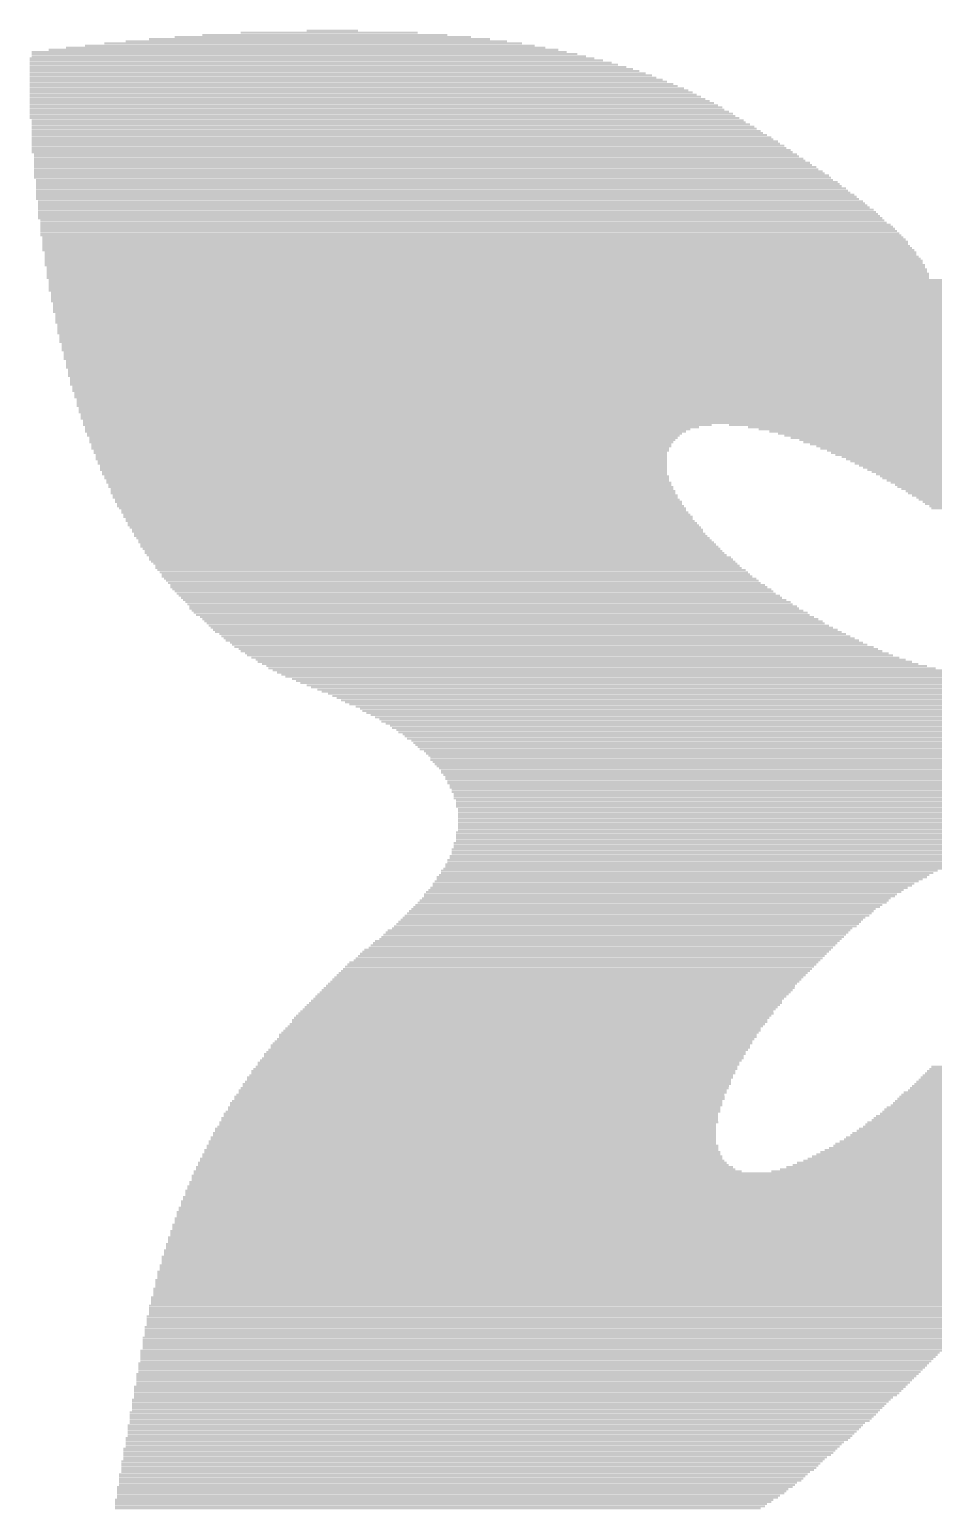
# Model space of a CAD drawing. Extents: x -5.1 to 70.5, y -0.2 to 53.5.
# Drawn here: x 54.225 to 55.302, y 27.385 to 29.148 of the extents above; entities that cross this region are included whole.
import ezdxf

# ---------------------------------------------------------------- set-up
doc = ezdxf.new("R2010")
doc.units = 0
doc.layers.add('21', color=253, linetype='CONTINUOUS')

# ---------------------------------------------------------------- blocks, each defined once
blk = doc.blocks.new('RECT')
blk.add_solid([(-0.5, -0.5), (0.5, -0.5), (-0.5, 0.5), (0.5, 0.5)])

msp = doc.modelspace()

# ---------------------------------------------------------------- block references
at = {"layer": '21'}
for p, xscale, yscale in [((54.5744, 29.1388), 0.353, 0.0026), ((54.5769, 29.1413), 0.292, 0.0024), ((54.582, 29.1439), 0.2108, 0.0026), ((54.5858, 29.1464), 0.061, 0.0024), ((54.5464, 29.121), 0.6374, 0.0024), ((54.5515, 29.1235), 0.607, 0.0024), ((54.554, 29.1261), 0.5714, 0.0026), ((54.5591, 29.1286), 0.5358, 0.0024), ((54.5629, 29.1312), 0.4978, 0.0026), ((54.5667, 29.1337), 0.4546, 0.0024), ((54.5706, 29.1362), 0.4064, 0.0024), ((54.5616, 29.1134), 0.673, 0.0026), ((54.5667, 29.1108), 0.6832, 0.0024), ((54.5718, 29.1083), 0.6934, 0.0024), ((54.5756, 29.1058), 0.701, 0.0026), ((54.5807, 29.1032), 0.7112, 0.0024), ((54.5528, 29.1185), 0.6502, 0.0026), ((54.5579, 29.1159), 0.6604, 0.0024), ((54.5845, 29.1007), 0.7188, 0.0026), ((54.5883, 29.0981), 0.7264, 0.0024), ((54.5921, 29.0956), 0.734, 0.0024), ((54.5959, 29.0931), 0.7416, 0.0026), ((54.5985, 29.0905), 0.7468, 0.0024), ((54.6023, 29.088), 0.7544, 0.0026), ((54.6048, 29.0854), 0.7594, 0.0024), ((54.6086, 29.0829), 0.767, 0.0024), ((54.6112, 29.0804), 0.7722, 0.0026), ((54.615, 29.0778), 0.7798, 0.0024), ((54.6175, 29.0753), 0.7848, 0.0026), ((54.6201, 29.0727), 0.79, 0.0024), ((54.6226, 29.0702), 0.795, 0.0024), ((54.6251, 29.0677), 0.8, 0.0026), ((54.6277, 29.0651), 0.8052, 0.0024), ((54.6302, 29.0626), 0.8102, 0.0026), ((54.6328, 29.06), 0.8154, 0.0024), ((54.6353, 29.0575), 0.8204, 0.0024), ((54.6378, 29.055), 0.8254, 0.0026), ((54.6391, 29.0524), 0.828, 0.0024), ((54.6417, 29.0499), 0.8332, 0.0026), ((54.6442, 29.0473), 0.8382, 0.0024), ((54.6455, 29.0448), 0.8408, 0.0024), ((54.648, 29.0423), 0.8458, 0.0026), ((54.6518, 29.0397), 0.8482, 0.0024), ((54.6531, 29.0372), 0.8508, 0.0026), ((54.6557, 29.0346), 0.856, 0.0024), ((54.6582, 29.0321), 0.861, 0.0024), ((54.6595, 29.0296), 0.8636, 0.0026), ((54.662, 29.027), 0.8686, 0.0024), ((54.6633, 29.0245), 0.8712, 0.0026), ((54.6658, 29.0219), 0.8762, 0.0024), ((54.6684, 29.0194), 0.8814, 0.0024), ((54.6696, 29.0169), 0.8838, 0.0026), ((54.6722, 29.0143), 0.889, 0.0024), ((54.6734, 29.0118), 0.8914, 0.0026), ((54.676, 29.0092), 0.8966, 0.0024), ((54.6772, 29.0067), 0.899, 0.0024), ((54.6798, 29.0042), 0.9042, 0.0026), ((54.6811, 29.0016), 0.9068, 0.0024), ((54.6848, 28.9991), 0.9092, 0.0026), ((54.6861, 28.9965), 0.9118, 0.0024), ((54.6887, 28.994), 0.917, 0.0024), ((54.6899, 28.9915), 0.9194, 0.0026), ((54.6925, 28.9889), 0.9246, 0.0024), ((54.6937, 28.9864), 0.927, 0.0026), ((54.6963, 28.9838), 0.9322, 0.0024), ((54.6975, 28.9813), 0.9346, 0.0024), ((54.7001, 28.9788), 0.9398, 0.0026), ((54.7014, 28.9762), 0.9424, 0.0024), ((54.7039, 28.9737), 0.9474, 0.0026), ((54.7052, 28.9711), 0.95, 0.0024), ((54.7077, 28.9686), 0.9498, 0.0024), ((54.7103, 28.9661), 0.955, 0.0026), ((54.7115, 28.9635), 0.9574, 0.0024), ((54.7128, 28.961), 0.96, 0.0026), ((54.7154, 28.9584), 0.9652, 0.0024), ((54.7166, 28.9559), 0.9676, 0.0024), ((54.7179, 28.9534), 0.9702, 0.0026), ((54.7204, 28.9508), 0.9752, 0.0024), ((54.7217, 28.9483), 0.9778, 0.0026), ((54.723, 28.9457), 0.9804, 0.0024), ((54.7268, 28.9432), 0.983, 0.0024), ((54.728, 28.9407), 0.9854, 0.0026), ((54.7293, 28.9381), 0.988, 0.0024), ((54.7306, 28.9356), 0.9906, 0.0026), ((54.7331, 28.933), 0.9956, 0.0024), ((54.7344, 28.9305), 0.9982, 0.0024), ((54.7357, 28.928), 1.0008, 0.0026), ((54.7369, 28.9254), 1.0032, 0.0024), ((54.7382, 28.9229), 1.0058, 0.0026), ((54.7407, 28.9203), 1.0058, 0.0024), ((54.742, 28.9178), 1.0084, 0.0024), ((54.7445, 28.9153), 1.0134, 0.0026), ((54.7458, 28.9127), 1.016, 0.0024), ((54.7471, 28.9102), 1.0186, 0.0026), ((54.7483, 28.9076), 1.021, 0.0024), ((54.7496, 28.9051), 1.0236, 0.0024), ((54.7509, 28.9026), 1.0262, 0.0026), ((54.7534, 28.9), 1.026, 0.0024), ((54.7547, 28.8975), 1.0286, 0.0026), ((54.756, 28.8949), 1.0312, 0.0024), ((54.756, 28.8924), 1.0312, 0.0024), ((54.7573, 28.8899), 1.0338, 0.0026), ((54.7585, 28.8873), 1.0362, 0.0024), ((54.7598, 28.8848), 1.0388, 0.0026), ((54.7623, 28.8822), 1.0388, 0.0024), ((54.7623, 28.8797), 1.0388, 0.0024), ((54.7636, 28.8772), 1.0414, 0.0026), ((54.7649, 28.8746), 1.044, 0.0024), ((54.7661, 28.8721), 1.0464, 0.0026), ((54.7661, 28.8695), 1.0464, 0.0024), ((54.7674, 28.867), 1.049, 0.0024), ((54.7687, 28.8645), 1.0464, 0.0026), ((54.77, 28.8619), 1.049, 0.0024), ((54.77, 28.8594), 1.049, 0.0026), ((54.7712, 28.8568), 1.0514, 0.0024), ((54.7712, 28.8543), 1.0514, 0.0024), ((54.7712, 28.8518), 1.0514, 0.0026), ((54.9604, 28.8492), 1.4248, 0.0024), ((54.9604, 28.8467), 1.4248, 0.0026), ((54.9592, 28.8441), 1.4224, 0.0024), ((54.9579, 28.8416), 1.4198, 0.0024), ((54.9579, 28.8391), 1.4198, 0.0026), ((54.9566, 28.8365), 1.4172, 0.0024), ((54.9579, 28.834), 1.4148, 0.0026), ((54.9566, 28.8314), 1.4122, 0.0024), ((54.9566, 28.8289), 1.4122, 0.0024), ((54.9566, 28.8264), 1.4122, 0.0026), ((54.9553, 28.8238), 1.4096, 0.0024), ((54.9566, 28.8213), 1.407, 0.0026), ((54.9554, 28.8187), 1.4046, 0.0024), ((54.9554, 28.8162), 1.4046, 0.0024), ((54.9541, 28.8137), 1.402, 0.0026), ((54.9541, 28.8111), 1.402, 0.0024), ((54.9541, 28.8086), 1.397, 0.0026), ((54.9541, 28.806), 1.397, 0.0024), ((54.9541, 28.8035), 1.397, 0.0024), ((54.9528, 28.801), 1.3944, 0.0026), ((54.9528, 28.7984), 1.3944, 0.0024), ((54.9528, 28.7959), 1.3892, 0.0026), ((54.9528, 28.7933), 1.3892, 0.0024), ((54.9528, 28.7908), 1.3892, 0.0024), ((54.9516, 28.7883), 1.3868, 0.0026), ((54.9516, 28.7857), 1.3868, 0.0024), ((54.9516, 28.7832), 1.3818, 0.0026), ((54.9516, 28.7806), 1.3818, 0.0024), ((54.9516, 28.7781), 1.3818, 0.0024), ((54.9503, 28.7756), 1.3792, 0.0026), ((54.9515, 28.773), 1.3766, 0.0024), ((54.9515, 28.7705), 1.3766, 0.0026), ((54.9503, 28.7679), 1.3742, 0.0024), ((54.9503, 28.7654), 1.3742, 0.0024), ((54.9516, 28.7629), 1.3716, 0.0026), ((54.9503, 28.7603), 1.369, 0.0024), ((54.9503, 28.7578), 1.369, 0.0026), ((54.9503, 28.7552), 1.369, 0.0024), ((54.9503, 28.7527), 1.364, 0.0024), ((54.9503, 28.7502), 1.364, 0.0026), ((54.9503, 28.7476), 1.364, 0.0024), ((54.949, 28.7451), 1.3614, 0.0026), ((54.9503, 28.7425), 1.3588, 0.0024), ((54.9503, 28.74), 1.3588, 0.0024), ((54.9503, 28.7375), 1.3588, 0.0026), ((54.949, 28.7349), 1.3562, 0.0024), ((54.9503, 28.7324), 1.3538, 0.0026), ((54.9503, 28.7298), 1.3538, 0.0024), ((54.949, 28.7273), 1.3512, 0.0024), ((54.949, 28.7248), 1.3512, 0.0026), ((54.9503, 28.7222), 1.3488, 0.0024), ((54.9503, 28.7197), 1.3488, 0.0026), ((54.949, 28.7171), 1.3462, 0.0024), ((54.9503, 28.7146), 1.3436, 0.0024), ((54.9503, 28.7121), 1.3436, 0.0026), ((54.9503, 28.7095), 1.3436, 0.0024), ((54.9503, 28.707), 1.3386, 0.0026), ((54.9503, 28.7044), 1.3386, 0.0024), ((54.9503, 28.7019), 1.3386, 0.0024), ((54.949, 28.6994), 1.336, 0.0026), ((54.9503, 28.6968), 1.3334, 0.0024), ((54.9503, 28.6943), 1.3334, 0.0026), ((54.9503, 28.6917), 1.3334, 0.0024), ((54.9503, 28.6892), 1.3284, 0.0024), ((54.9503, 28.6867), 1.3284, 0.0026), ((54.9503, 28.6841), 1.3284, 0.0024), ((54.9515, 28.6816), 1.3258, 0.0026), ((54.9515, 28.679), 1.3258, 0.0024), ((54.6632, 28.6765), 0.7492, 0.0024), ((54.6569, 28.674), 0.7314, 0.0026), ((54.6518, 28.6714), 0.7212, 0.0024), ((54.6493, 28.6689), 0.7162, 0.0026), ((54.648, 28.6663), 0.7086, 0.0024), ((54.6467, 28.6638), 0.706, 0.0024), ((54.6468, 28.6613), 0.701, 0.0026), ((55.3351, 28.6765), 0.5536, 0.0024), ((55.3465, 28.674), 0.5308, 0.0026), ((55.3529, 28.6714), 0.5182, 0.0024), ((55.3592, 28.6689), 0.5054, 0.0026), ((55.3643, 28.6663), 0.4952, 0.0024), ((55.3668, 28.6638), 0.485, 0.0024), ((55.3706, 28.6613), 0.4774, 0.0026), ((54.6455, 28.6587), 0.6984, 0.0024), ((54.6442, 28.6562), 0.6958, 0.0026), ((54.6442, 28.6536), 0.6908, 0.0024), ((54.6442, 28.6511), 0.6908, 0.0024), ((54.6429, 28.6486), 0.6882, 0.0026), ((54.6442, 28.646), 0.6858, 0.0024), ((54.6429, 28.6435), 0.6832, 0.0026), ((55.3757, 28.6587), 0.4672, 0.0024), ((55.3783, 28.6562), 0.4622, 0.0026), ((55.3821, 28.6536), 0.4546, 0.0024), ((55.3846, 28.6511), 0.4444, 0.0024), ((55.3872, 28.6486), 0.4394, 0.0026), ((55.391, 28.646), 0.4318, 0.0024), ((55.3935, 28.6435), 0.4266, 0.0026), ((54.6442, 28.6409), 0.6806, 0.0024), ((54.6442, 28.6384), 0.6806, 0.0024), ((54.6442, 28.6359), 0.6806, 0.0026), ((54.6455, 28.6333), 0.6782, 0.0024), ((54.6455, 28.6308), 0.6782, 0.0026), ((54.6468, 28.6282), 0.6756, 0.0024), ((54.6468, 28.6257), 0.6756, 0.0024), ((55.3961, 28.6409), 0.4216, 0.0024), ((55.3999, 28.6384), 0.414, 0.0024), ((55.4012, 28.6359), 0.4064, 0.0026), ((55.4037, 28.6333), 0.4014, 0.0024), ((55.4062, 28.6308), 0.3962, 0.0026), ((55.4088, 28.6282), 0.3912, 0.0024), ((55.4113, 28.6257), 0.386, 0.0024), ((54.6468, 28.6232), 0.6756, 0.0026), ((54.648, 28.6206), 0.673, 0.0024), ((54.648, 28.6181), 0.673, 0.0026), ((54.6505, 28.6155), 0.673, 0.0024), ((54.6505, 28.613), 0.673, 0.0024), ((54.6518, 28.6105), 0.6704, 0.0026), ((54.6531, 28.6079), 0.673, 0.0024), ((55.4139, 28.6232), 0.381, 0.0026), ((55.4164, 28.6206), 0.376, 0.0024), ((55.4189, 28.6181), 0.3708, 0.0026), ((55.4202, 28.6155), 0.3632, 0.0024), ((55.4214, 28.613), 0.3606, 0.0024), ((55.424, 28.6105), 0.3556, 0.0026), ((55.4265, 28.6079), 0.3504, 0.0024), ((54.6544, 28.6054), 0.6706, 0.0026), ((54.6556, 28.6028), 0.673, 0.0024), ((54.6569, 28.6003), 0.6704, 0.0024), ((54.6582, 28.5978), 0.673, 0.0026), ((54.6582, 28.5952), 0.673, 0.0024), ((54.6607, 28.5927), 0.673, 0.0026), ((54.6607, 28.5901), 0.673, 0.0024), ((55.4291, 28.6054), 0.3454, 0.0026), ((55.4303, 28.6028), 0.3428, 0.0024), ((55.4329, 28.6003), 0.3378, 0.0024), ((55.4354, 28.5978), 0.3326, 0.0026), ((55.4367, 28.5952), 0.3302, 0.0024), ((55.4392, 28.5927), 0.325, 0.0026), ((55.4418, 28.5901), 0.32, 0.0024), ((54.6632, 28.5876), 0.673, 0.0024), ((54.6645, 28.5851), 0.6756, 0.0026), ((54.6658, 28.5825), 0.673, 0.0024), ((54.6671, 28.58), 0.6756, 0.0026), ((54.6696, 28.5774), 0.6756, 0.0024), ((54.6709, 28.5749), 0.673, 0.0024), ((54.6722, 28.5724), 0.6756, 0.0026), ((55.443, 28.5876), 0.3174, 0.0024), ((55.4456, 28.5851), 0.3124, 0.0026), ((55.4456, 28.5825), 0.3074, 0.0024), ((55.4481, 28.58), 0.3022, 0.0026), ((55.4494, 28.5774), 0.2996, 0.0024), ((54.6747, 28.5698), 0.6756, 0.0024), ((54.676, 28.5673), 0.6782, 0.0026), ((54.6772, 28.5647), 0.6756, 0.0024), ((54.6785, 28.5622), 0.6782, 0.0024), ((54.6811, 28.5597), 0.6782, 0.0026), ((54.6823, 28.5571), 0.6806, 0.0024), ((54.6848, 28.5546), 0.6806, 0.0026), ((54.6874, 28.552), 0.6806, 0.0024), ((54.6874, 28.5495), 0.6806, 0.0024), ((54.6899, 28.547), 0.6806, 0.0026), ((54.6912, 28.5444), 0.6832, 0.0024), ((54.6937, 28.5419), 0.6832, 0.0026), ((54.6963, 28.5393), 0.6832, 0.0024), ((54.6976, 28.5368), 0.6858, 0.0024), ((54.7001, 28.5343), 0.6858, 0.0026), ((54.7014, 28.5317), 0.6884, 0.0024), ((54.7039, 28.5292), 0.6882, 0.0026), ((54.7064, 28.5266), 0.6882, 0.0024), ((54.7077, 28.5241), 0.6908, 0.0024), ((54.7102, 28.5216), 0.6908, 0.0026), ((54.7141, 28.519), 0.6934, 0.0024), ((54.7153, 28.5165), 0.6958, 0.0026), ((54.7179, 28.5139), 0.696, 0.0024), ((54.7204, 28.5114), 0.6958, 0.0024), ((54.723, 28.5089), 0.696, 0.0026), ((54.7242, 28.5063), 0.6984, 0.0024), ((54.728, 28.5038), 0.701, 0.0026), ((54.7306, 28.5012), 0.701, 0.0024), ((54.7331, 28.4987), 0.701, 0.0024), ((54.7344, 28.4962), 0.7036, 0.0026), ((54.7382, 28.4936), 0.706, 0.0024), ((54.7407, 28.4911), 0.706, 0.0026), ((54.7433, 28.4885), 0.7062, 0.0024), ((54.7471, 28.486), 0.7086, 0.0024), ((54.7484, 28.4835), 0.7112, 0.0026), ((54.7522, 28.4809), 0.7138, 0.0024), ((54.7547, 28.4784), 0.7136, 0.0026), ((54.7572, 28.4758), 0.7136, 0.0024), ((54.761, 28.4733), 0.7162, 0.0024), ((54.7636, 28.4708), 0.7162, 0.0026), ((54.7674, 28.4682), 0.7188, 0.0024), ((54.7712, 28.4657), 0.7212, 0.0026), ((54.7738, 28.4631), 0.7214, 0.0024), ((54.7775, 28.4606), 0.7238, 0.0024), ((54.7788, 28.4581), 0.7264, 0.0026), ((54.7827, 28.4555), 0.729, 0.0024), ((54.7864, 28.453), 0.7314, 0.0026), ((54.789, 28.4504), 0.7314, 0.0024), ((54.7941, 28.4479), 0.7316, 0.0024), ((54.7979, 28.4454), 0.734, 0.0026), ((54.8017, 28.4428), 0.7366, 0.0024), ((54.8043, 28.4403), 0.7366, 0.0026), ((54.808, 28.4377), 0.739, 0.0024), ((54.8118, 28.4352), 0.7416, 0.0024), ((54.8157, 28.4327), 0.7442, 0.0026), ((54.8195, 28.4301), 0.7468, 0.0024), ((54.8246, 28.4276), 0.7468, 0.0026), ((54.8283, 28.425), 0.7492, 0.0024), ((54.8322, 28.4225), 0.7518, 0.0024), ((54.836, 28.42), 0.7544, 0.0026), ((54.8411, 28.4174), 0.7544, 0.0024), ((54.8449, 28.4149), 0.757, 0.0026), ((54.85, 28.4123), 0.762, 0.0024), ((54.8551, 28.4098), 0.762, 0.0024), ((54.8588, 28.4073), 0.7644, 0.0026), ((54.8652, 28.4047), 0.767, 0.0024), ((54.869, 28.4022), 0.7696, 0.0026), ((54.8754, 28.3996), 0.7722, 0.0024), ((54.8817, 28.3971), 0.7746, 0.0024), ((54.8868, 28.3946), 0.7798, 0.0026), ((54.8931, 28.392), 0.7822, 0.0024), ((54.9008, 28.3895), 0.7874, 0.0026), ((54.9071, 28.3869), 0.795, 0.0024), ((54.9147, 28.3844), 0.8, 0.0024), ((54.9236, 28.3819), 0.8076, 0.0026), ((54.9338, 28.3793), 0.8178, 0.0024), ((55.7974, 28.3768), 2.535, 0.0026), ((55.8025, 28.3742), 2.5298, 0.0024), ((55.8062, 28.3717), 2.5272, 0.0024), ((55.8101, 28.3692), 2.5248, 0.0026), ((55.8151, 28.3666), 2.5196, 0.0024), ((55.819, 28.3641), 2.5172, 0.0026), ((55.824, 28.3615), 2.512, 0.0024), ((55.8278, 28.359), 2.5094, 0.0024), ((55.8329, 28.3565), 2.5044, 0.0026), ((55.8367, 28.3539), 2.5018, 0.0024), ((55.8406, 28.3514), 2.4994, 0.0026), ((55.8431, 28.3488), 2.4942, 0.0024), ((55.8469, 28.3463), 2.4916, 0.0024), ((55.2868, 28.3438), 1.3614, 0.0026), ((55.2729, 28.3412), 1.3182, 0.0024), ((55.264, 28.3387), 1.2904, 0.0026), ((55.2576, 28.3361), 1.2724, 0.0024), ((55.2526, 28.3336), 1.2522, 0.0024), ((55.25, 28.3311), 1.237, 0.0026), ((55.2475, 28.3285), 1.2218, 0.0024), ((55.2449, 28.326), 1.2064, 0.0026), ((55.2424, 28.3234), 1.1964, 0.0024), ((55.2398, 28.3209), 1.181, 0.0024), ((55.2398, 28.3184), 1.1708, 0.0026), ((55.2373, 28.3158), 1.1608, 0.0024), ((55.236, 28.3133), 1.148, 0.0026), ((55.2348, 28.3107), 1.1404, 0.0024), ((55.2347, 28.3082), 1.1302, 0.0024), ((55.2335, 28.3057), 1.1226, 0.0026), ((55.2322, 28.3031), 1.115, 0.0024), ((55.2322, 28.3006), 1.1048, 0.0026), ((55.2309, 28.298), 1.0972, 0.0024), ((55.231, 28.2955), 1.0922, 0.0024), ((55.2297, 28.293), 1.0846, 0.0026), ((55.2297, 28.2904), 1.0794, 0.0024), ((55.2309, 28.2879), 1.0718, 0.0026), ((55.231, 28.2853), 1.0668, 0.0024), ((55.2309, 28.2828), 1.0616, 0.0024), ((55.231, 28.2803), 1.0566, 0.0026), ((55.2297, 28.2777), 1.054, 0.0024), ((55.2297, 28.2752), 1.049, 0.0026), ((55.2309, 28.2726), 1.0464, 0.0024), ((55.231, 28.2701), 1.0414, 0.0024), ((55.2309, 28.2676), 1.0362, 0.0026), ((55.2322, 28.265), 1.0336, 0.0024), ((55.2322, 28.2625), 1.0336, 0.0026), ((55.2322, 28.2599), 1.0286, 0.0024), ((55.2335, 28.2574), 1.0262, 0.0024), ((55.2335, 28.2549), 1.0262, 0.0026), ((55.2348, 28.2523), 1.0236, 0.0024), ((55.2348, 28.2498), 1.0236, 0.0026), ((55.236, 28.2472), 1.021, 0.0024), ((55.236, 28.2447), 1.021, 0.0024), ((55.2373, 28.2422), 1.0184, 0.0026), ((55.2386, 28.2396), 1.021, 0.0024), ((55.2398, 28.2371), 1.0184, 0.0026), ((55.2398, 28.2345), 1.0184, 0.0024), ((55.2411, 28.232), 1.021, 0.0024), ((55.2436, 28.2295), 1.021, 0.0026), ((55.2436, 28.2269), 1.021, 0.0024), ((55.2449, 28.2244), 1.0236, 0.0026), ((55.2462, 28.2218), 1.0262, 0.0024), ((55.2487, 28.2193), 1.026, 0.0024), ((55.25, 28.2168), 1.0286, 0.0026), ((55.2513, 28.2142), 1.0312, 0.0024), ((55.2526, 28.2117), 1.0338, 0.0026), ((55.2551, 28.2091), 1.0388, 0.0024), ((55.2564, 28.2066), 1.0414, 0.0024), ((55.2589, 28.2041), 1.0464, 0.0026), ((55.269, 28.1914), 1.0718, 0.0026), ((55.2728, 28.1888), 1.0794, 0.0024), ((55.2754, 28.1863), 1.0846, 0.0026), ((55.2602, 28.2015), 1.049, 0.0024), ((55.2627, 28.199), 1.054, 0.0026), ((55.2653, 28.1964), 1.0592, 0.0024), ((55.2678, 28.1939), 1.0642, 0.0024), ((55.2996, 28.171), 1.143, 0.0024), ((55.3059, 28.1685), 1.1556, 0.0024), ((55.2856, 28.1787), 1.11, 0.0026), ((55.2906, 28.1761), 1.12, 0.0024), ((55.2957, 28.1736), 1.1302, 0.0026), ((55.2792, 28.1837), 1.0922, 0.0024), ((55.283, 28.1812), 1.0998, 0.0024), ((55.0227, 28.1533), 0.6046, 0.0026), ((55.0201, 28.1507), 0.5994, 0.0024), ((55.0303, 28.1583), 0.6146, 0.0024), ((55.0278, 28.1558), 0.6096, 0.0024), ((55.0417, 28.1634), 0.6324, 0.0024), ((55.0366, 28.1609), 0.6222, 0.0026), ((55.3123, 28.166), 1.1684, 0.0026), ((54.996, 28.1329), 0.5766, 0.0024), ((55.0024, 28.138), 0.5842, 0.0024), ((54.9998, 28.1355), 0.579, 0.0026), ((55.0049, 28.1406), 0.5842, 0.0026), ((55.0113, 28.1456), 0.5918, 0.0024), ((55.0087, 28.1431), 0.5866, 0.0024), ((55.0151, 28.1482), 0.5944, 0.0026), ((54.9769, 28.1177), 0.5638, 0.0024), ((54.9757, 28.1152), 0.5614, 0.0026), ((54.9808, 28.1202), 0.5664, 0.0024), ((54.9833, 28.1228), 0.5664, 0.0026), ((54.9871, 28.1253), 0.5688, 0.0024), ((54.9922, 28.1304), 0.574, 0.0024), ((54.9909, 28.1279), 0.5714, 0.0026), ((54.9541, 28.0974), 0.5536, 0.0026), ((54.9566, 28.0999), 0.5536, 0.0024), ((54.9604, 28.1025), 0.5562, 0.0026), ((54.963, 28.105), 0.5562, 0.0024), ((54.9668, 28.1075), 0.5588, 0.0024), ((54.9694, 28.1101), 0.5588, 0.0026), ((54.9719, 28.1126), 0.5588, 0.0024), ((54.9351, 28.0796), 0.5512, 0.0024), ((54.9376, 28.0821), 0.5512, 0.0024), ((54.9401, 28.0847), 0.551, 0.0026), ((54.9427, 28.0872), 0.5512, 0.0024), ((54.9452, 28.0898), 0.5512, 0.0026), ((54.949, 28.0923), 0.5536, 0.0024), ((54.9515, 28.0948), 0.5536, 0.0024), ((54.9134, 28.0618), 0.5536, 0.0024), ((54.9173, 28.0644), 0.5512, 0.0026), ((54.9198, 28.0669), 0.5512, 0.0024), ((54.9224, 28.0694), 0.5512, 0.0024), ((54.9249, 28.072), 0.5512, 0.0026), ((54.9274, 28.0745), 0.551, 0.0024), ((54.9312, 28.0771), 0.5486, 0.0026), ((54.8944, 28.044), 0.5562, 0.0024), ((54.8969, 28.0466), 0.5562, 0.0026), ((54.8995, 28.0491), 0.5562, 0.0024), ((54.902, 28.0517), 0.5562, 0.0026), ((54.9058, 28.0542), 0.5536, 0.0024), ((54.9084, 28.0567), 0.5538, 0.0024), ((54.9109, 28.0593), 0.5536, 0.0026), ((54.8754, 28.0263), 0.5588, 0.0026), ((54.8779, 28.0288), 0.5588, 0.0024), ((54.8805, 28.0313), 0.5588, 0.0024), ((54.883, 28.0339), 0.5588, 0.0026), ((54.8855, 28.0364), 0.5588, 0.0024), ((54.8893, 28.039), 0.5562, 0.0026), ((54.8919, 28.0415), 0.5562, 0.0024), ((54.8576, 28.0085), 0.5588, 0.0026), ((54.8601, 28.011), 0.5588, 0.0024), ((54.8627, 28.0136), 0.5588, 0.0026), ((54.8652, 28.0161), 0.5588, 0.0024), ((54.8678, 28.0186), 0.5588, 0.0024), ((54.8703, 28.0212), 0.5588, 0.0026), ((54.8728, 28.0237), 0.5588, 0.0024), ((54.8411, 27.9907), 0.5614, 0.0024), ((54.8436, 27.9932), 0.5612, 0.0024), ((54.8461, 27.9958), 0.5612, 0.0026), ((54.8487, 27.9983), 0.5614, 0.0024), ((54.8512, 28.0009), 0.5612, 0.0026), ((54.8538, 28.0034), 0.5614, 0.0024), ((54.8563, 28.0059), 0.5612, 0.0024), ((54.8258, 27.9729), 0.5664, 0.0024), ((54.8284, 27.9755), 0.5664, 0.0026), ((54.8296, 27.978), 0.5638, 0.0024), ((54.8322, 27.9805), 0.5638, 0.0024), ((54.8347, 27.9831), 0.5638, 0.0026), ((54.8372, 27.9856), 0.5638, 0.0024), ((54.8398, 27.9882), 0.5638, 0.0026), ((54.8131, 27.9577), 0.5664, 0.0026), ((54.8157, 27.9602), 0.5664, 0.0024), ((54.8182, 27.9628), 0.5664, 0.0026), ((54.8208, 27.9678), 0.5664, 0.0024), ((54.8208, 27.9653), 0.5664, 0.0024), ((54.8233, 27.9704), 0.5664, 0.0026), ((54.8004, 27.9399), 0.5714, 0.0024), ((54.8017, 27.9424), 0.569, 0.0024), ((54.8042, 27.945), 0.5688, 0.0026), ((54.8068, 27.9501), 0.569, 0.0026), ((54.8068, 27.9475), 0.569, 0.0024), ((54.8093, 27.9526), 0.5688, 0.0024), ((54.8119, 27.9551), 0.569, 0.0024), ((54.789, 27.9221), 0.574, 0.0024), ((54.7915, 27.9272), 0.574, 0.0024), ((54.7902, 27.9247), 0.5714, 0.0026), ((54.7928, 27.9297), 0.5714, 0.0024), ((54.7953, 27.9323), 0.5714, 0.0026), ((54.7979, 27.9374), 0.5714, 0.0026), ((54.7979, 27.9348), 0.5714, 0.0024), ((54.7776, 27.9069), 0.5766, 0.0026), ((54.7776, 27.9043), 0.5766, 0.0024), ((54.7801, 27.9094), 0.5766, 0.0024), ((54.7814, 27.912), 0.574, 0.0026), ((54.7839, 27.917), 0.574, 0.0024), ((54.7839, 27.9145), 0.574, 0.0024), ((54.7865, 27.9196), 0.574, 0.0026), ((55.4468, 27.9043), 0.3098, 0.0024), ((55.4481, 27.9069), 0.3072, 0.0026), ((55.4494, 27.9094), 0.3048, 0.0024), ((55.4507, 27.912), 0.3022, 0.0026), ((54.7674, 27.8866), 0.5816, 0.0026), ((54.7699, 27.8916), 0.5816, 0.0024), ((54.7687, 27.8891), 0.5792, 0.0024), ((54.7712, 27.8942), 0.579, 0.0026), ((54.7737, 27.8993), 0.579, 0.0026), ((54.7725, 27.8967), 0.5766, 0.0024), ((54.775, 27.9018), 0.5764, 0.0024), ((55.4393, 27.8866), 0.3302, 0.0026), ((55.4405, 27.8891), 0.3276, 0.0024), ((55.4405, 27.8916), 0.3226, 0.0024), ((55.4418, 27.8942), 0.32, 0.0026), ((55.443, 27.8967), 0.3174, 0.0024), ((55.4443, 27.8993), 0.3148, 0.0026), ((55.4456, 27.9018), 0.3124, 0.0024), ((54.7572, 27.8688), 0.5866, 0.0026), ((54.7585, 27.8713), 0.5842, 0.0024), ((54.7611, 27.8764), 0.5842, 0.0024), ((54.7611, 27.8739), 0.5842, 0.0026), ((54.7623, 27.8789), 0.5816, 0.0024), ((54.7649, 27.884), 0.5816, 0.0024), ((54.7649, 27.8815), 0.5816, 0.0026), ((55.4303, 27.8688), 0.353, 0.0026), ((55.4316, 27.8713), 0.3504, 0.0024), ((55.4316, 27.8739), 0.3454, 0.0026), ((55.4329, 27.8764), 0.3428, 0.0024), ((55.4342, 27.8789), 0.3404, 0.0024), ((55.4354, 27.8815), 0.3378, 0.0026), ((55.438, 27.884), 0.3328, 0.0024), ((54.7496, 27.851), 0.5918, 0.0024), ((54.7509, 27.8561), 0.5892, 0.0026), ((54.7509, 27.8535), 0.5892, 0.0024), ((54.7534, 27.8586), 0.5892, 0.0024), ((54.7547, 27.8637), 0.5866, 0.0024), ((54.7547, 27.8612), 0.5866, 0.0026), ((54.7572, 27.8662), 0.5866, 0.0024), ((55.4202, 27.851), 0.3784, 0.0024), ((55.4214, 27.8535), 0.3758, 0.0024), ((55.424, 27.8561), 0.3708, 0.0026), ((55.424, 27.8586), 0.3658, 0.0024), ((55.4253, 27.8612), 0.3632, 0.0026), ((55.4265, 27.8637), 0.3606, 0.0024), ((55.4291, 27.8662), 0.3556, 0.0024), ((54.7433, 27.8332), 0.5994, 0.0024), ((54.7445, 27.8383), 0.5968, 0.0024), ((54.7445, 27.8358), 0.5968, 0.0026), ((54.7458, 27.8408), 0.5942, 0.0024), ((54.7484, 27.8459), 0.5944, 0.0024), ((54.7471, 27.8434), 0.5918, 0.0026), ((54.7496, 27.8485), 0.5918, 0.0026), ((55.41, 27.8332), 0.4088, 0.0024), ((55.4113, 27.8358), 0.4012, 0.0026), ((55.4126, 27.8383), 0.3988, 0.0024), ((55.4151, 27.8408), 0.3936, 0.0024), ((55.4164, 27.8434), 0.3912, 0.0026), ((55.4164, 27.8459), 0.386, 0.0024), ((55.4189, 27.8485), 0.381, 0.0026), ((54.7408, 27.818), 0.6096, 0.0026), ((54.7408, 27.8154), 0.6096, 0.0024), ((54.7407, 27.8231), 0.6044, 0.0026), ((54.7407, 27.8205), 0.6044, 0.0024), ((54.742, 27.8281), 0.602, 0.0024), ((54.742, 27.8256), 0.602, 0.0024), ((54.7433, 27.8307), 0.5994, 0.0026), ((55.3973, 27.8154), 0.4394, 0.0024), ((55.3999, 27.818), 0.4344, 0.0026), ((55.4012, 27.8205), 0.4318, 0.0024), ((55.4024, 27.8231), 0.4242, 0.0026), ((55.4049, 27.8256), 0.419, 0.0024), ((55.4062, 27.8281), 0.4164, 0.0024), ((55.4087, 27.8307), 0.4114, 0.0026), ((54.7407, 27.7977), 0.6298, 0.0026), ((54.7394, 27.8027), 0.6222, 0.0024), ((54.7407, 27.8002), 0.6248, 0.0024), ((54.7395, 27.8078), 0.6172, 0.0024), ((54.7407, 27.8053), 0.6196, 0.0026), ((54.7395, 27.8129), 0.6122, 0.0024), ((54.7407, 27.8104), 0.6146, 0.0026), ((55.3808, 27.7977), 0.4826, 0.0026), ((55.3846, 27.8002), 0.4748, 0.0024), ((55.3871, 27.8027), 0.4698, 0.0024), ((55.3884, 27.8053), 0.4622, 0.0026), ((55.391, 27.8078), 0.4572, 0.0024), ((55.3935, 27.8104), 0.452, 0.0026), ((55.3948, 27.8129), 0.4444, 0.0024), ((55.0227, 27.7824), 1.209, 0.0024), ((55.0227, 27.7799), 1.209, 0.0026), ((54.7471, 27.7875), 0.6528, 0.0024), ((55.0239, 27.785), 1.2064, 0.0026), ((54.7433, 27.7926), 0.64, 0.0026), ((54.7446, 27.79), 0.6426, 0.0024), ((54.742, 27.7951), 0.6324, 0.0024), ((55.3669, 27.7875), 0.5156, 0.0024), ((55.3719, 27.79), 0.5054, 0.0024), ((55.3757, 27.7926), 0.4978, 0.0026), ((55.3783, 27.7951), 0.4876, 0.0024), ((55.0214, 27.7646), 1.2216, 0.0024), ((55.0214, 27.7621), 1.2216, 0.0024), ((55.0214, 27.7697), 1.2166, 0.0024), ((55.0227, 27.7672), 1.2192, 0.0026), ((55.0227, 27.7748), 1.2142, 0.0024), ((55.0227, 27.7723), 1.2142, 0.0026), ((55.0227, 27.7773), 1.209, 0.0024), ((55.0214, 27.7443), 1.237, 0.0024), ((55.0214, 27.7519), 1.2318, 0.0024), ((55.0214, 27.7494), 1.2318, 0.0024), ((55.0214, 27.7469), 1.2318, 0.0026), ((55.0214, 27.757), 1.2268, 0.0024), ((55.0214, 27.7545), 1.2268, 0.0026), ((55.0227, 27.7596), 1.2242, 0.0026), ((55.0214, 27.7316), 1.247, 0.0024), ((55.0214, 27.7291), 1.247, 0.0026), ((55.0214, 27.7265), 1.247, 0.0024), ((55.0201, 27.7392), 1.2394, 0.0024), ((55.0214, 27.7367), 1.242, 0.0024), ((55.0214, 27.7342), 1.242, 0.0026), ((55.0214, 27.7418), 1.237, 0.0026), ((55.0214, 27.7088), 1.2624, 0.0026), ((55.0214, 27.7164), 1.2572, 0.0026), ((55.0214, 27.7138), 1.2572, 0.0024), ((55.0227, 27.7113), 1.2598, 0.0024), ((55.0214, 27.724), 1.2522, 0.0024), ((55.0214, 27.7215), 1.2522, 0.0026), ((55.0227, 27.7189), 1.2548, 0.0024), ((55.0227, 27.6935), 1.275, 0.0024), ((55.024, 27.691), 1.2776, 0.0026), ((55.0227, 27.7011), 1.27, 0.0024), ((55.0227, 27.6986), 1.27, 0.0024), ((55.0239, 27.6961), 1.2724, 0.0026), ((55.0227, 27.7062), 1.265, 0.0024), ((55.0227, 27.7037), 1.265, 0.0026), ((55.0252, 27.6757), 1.2902, 0.0024), ((55.0252, 27.6732), 1.2902, 0.0024), ((55.0239, 27.6859), 1.2826, 0.0024), ((55.0239, 27.6834), 1.2826, 0.0026), ((55.0252, 27.6808), 1.2852, 0.0024), ((55.0252, 27.6783), 1.2852, 0.0026), ((55.024, 27.6884), 1.2776, 0.0024), ((55.0278, 27.658), 1.3056, 0.0026), ((55.0252, 27.6681), 1.2954, 0.0024), ((55.0265, 27.6656), 1.298, 0.0026), ((55.0265, 27.663), 1.298, 0.0024), ((55.0277, 27.6605), 1.3004, 0.0024), ((55.0265, 27.6707), 1.2928, 0.0026), ((54.869, 27.6478), 0.993, 0.0024), ((54.869, 27.6453), 0.993, 0.0026), ((54.8678, 27.6427), 0.9906, 0.0024), ((54.8678, 27.6402), 0.9906, 0.0026), ((54.8715, 27.6554), 0.993, 0.0024), ((54.8715, 27.6529), 0.993, 0.0026), ((54.8715, 27.6503), 0.993, 0.0024), ((54.8614, 27.6275), 0.988, 0.0026), ((54.8601, 27.6249), 0.9854, 0.0024), ((54.8589, 27.6224), 0.983, 0.0024), ((54.8652, 27.6376), 0.9906, 0.0024), ((54.8652, 27.6351), 0.9906, 0.0024), ((54.8639, 27.6326), 0.988, 0.0026), ((54.8626, 27.63), 0.9854, 0.0024), ((54.855, 27.6148), 0.9804, 0.0026), ((54.8537, 27.6122), 0.9778, 0.0024), ((54.8537, 27.6097), 0.9778, 0.0024), ((54.8525, 27.6072), 0.9754, 0.0026), ((54.8512, 27.6046), 0.9728, 0.0024), ((54.8589, 27.6199), 0.983, 0.0026), ((54.8576, 27.6173), 0.9804, 0.0024), ((54.8424, 27.5894), 0.9652, 0.0026), ((54.8411, 27.5868), 0.9626, 0.0024), ((54.8487, 27.6021), 0.9728, 0.0026), ((54.8474, 27.5995), 0.9702, 0.0024), ((54.8474, 27.597), 0.9702, 0.0024), ((54.8461, 27.5945), 0.9676, 0.0026), ((54.8449, 27.5919), 0.9652, 0.0024), ((54.8347, 27.5741), 0.955, 0.0024), ((54.8334, 27.5716), 0.9524, 0.0024), ((54.8322, 27.5691), 0.95, 0.0026), ((54.8398, 27.5843), 0.96, 0.0024), ((54.8385, 27.5818), 0.9574, 0.0026), ((54.8373, 27.5792), 0.955, 0.0024), ((54.836, 27.5767), 0.9524, 0.0026), ((54.8258, 27.5589), 0.9422, 0.0024), ((54.8246, 27.5564), 0.9398, 0.0026), ((54.8233, 27.5538), 0.9372, 0.0024), ((54.822, 27.5513), 0.9346, 0.0026), ((54.8309, 27.5665), 0.9474, 0.0024), ((54.8296, 27.564), 0.9448, 0.0026), ((54.8284, 27.5614), 0.9424, 0.0024), ((54.8182, 27.5462), 0.9322, 0.0024), ((54.8169, 27.5437), 0.9296, 0.0026), ((54.8156, 27.5411), 0.927, 0.0024), ((54.8144, 27.5386), 0.9246, 0.0026), ((54.8131, 27.536), 0.922, 0.0024), ((54.8118, 27.5335), 0.9194, 0.0024), ((54.8208, 27.5487), 0.9322, 0.0024), ((54.7992, 27.5157), 0.9042, 0.0024), ((54.8093, 27.531), 0.9194, 0.0026), ((54.808, 27.5284), 0.9168, 0.0024), ((54.8068, 27.5259), 0.9144, 0.0026), ((54.8055, 27.5233), 0.9118, 0.0024), ((54.8042, 27.5208), 0.9092, 0.0024), ((54.8017, 27.5183), 0.9042, 0.0026), ((54.7903, 27.5005), 0.8916, 0.0026), ((54.789, 27.4979), 0.889, 0.0024), ((54.7979, 27.5132), 0.9016, 0.0026), ((54.7966, 27.5106), 0.899, 0.0024), ((54.7954, 27.5081), 0.8966, 0.0024), ((54.7941, 27.5056), 0.894, 0.0026), ((54.7928, 27.503), 0.8914, 0.0024), ((54.7801, 27.4852), 0.8762, 0.0024), ((54.7788, 27.4827), 0.8736, 0.0024), ((54.7776, 27.4802), 0.8712, 0.0026), ((54.7877, 27.4954), 0.8864, 0.0024), ((54.7864, 27.4929), 0.8838, 0.0026), ((54.7852, 27.4903), 0.8814, 0.0024), ((54.7826, 27.4878), 0.8762, 0.0026), ((54.7712, 27.47), 0.8636, 0.0024), ((54.7699, 27.4675), 0.861, 0.0026), ((54.7674, 27.4649), 0.856, 0.0024), ((54.7661, 27.4624), 0.8534, 0.0026), ((54.7763, 27.4776), 0.8686, 0.0024), ((54.775, 27.4751), 0.866, 0.0026), ((54.7738, 27.4725), 0.8636, 0.0024), ((54.7623, 27.4573), 0.8508, 0.0024), ((54.7611, 27.4548), 0.8484, 0.0026), ((54.7598, 27.4522), 0.8458, 0.0024), ((54.7585, 27.4497), 0.8432, 0.0026), ((54.756, 27.4471), 0.8382, 0.0024), ((54.7547, 27.4446), 0.8356, 0.0024), ((54.7648, 27.4598), 0.8508, 0.0024), ((54.742, 27.4268), 0.8204, 0.0024), ((54.7522, 27.4421), 0.8356, 0.0026), ((54.7509, 27.4395), 0.833, 0.0024), ((54.7496, 27.437), 0.8304, 0.0026), ((54.7484, 27.4344), 0.828, 0.0024), ((54.7471, 27.4319), 0.8254, 0.0024), ((54.7446, 27.4294), 0.8204, 0.0026), ((54.7319, 27.4116), 0.8052, 0.0026), ((54.7293, 27.409), 0.8, 0.0024), ((54.7407, 27.4243), 0.8178, 0.0026), ((54.7395, 27.4217), 0.8154, 0.0024), ((54.7382, 27.4192), 0.8128, 0.0024), ((54.7356, 27.4167), 0.8076, 0.0026), ((54.7344, 27.4141), 0.8052, 0.0024), ((54.7191, 27.3963), 0.7848, 0.0024), ((54.7179, 27.3938), 0.7824, 0.0024), ((54.7153, 27.3913), 0.7772, 0.0026), ((54.728, 27.4065), 0.7974, 0.0024), ((54.7268, 27.404), 0.795, 0.0026), ((54.7242, 27.4014), 0.7898, 0.0024), ((54.723, 27.3989), 0.7874, 0.0026), ((54.714, 27.3887), 0.7746, 0.0024), ((54.7115, 27.3862), 0.7696, 0.0026)]:
    msp.add_blockref('RECT', p, dxfattribs=dict(at, xscale=xscale, yscale=yscale))

doc.saveas('drawing.dxf')
